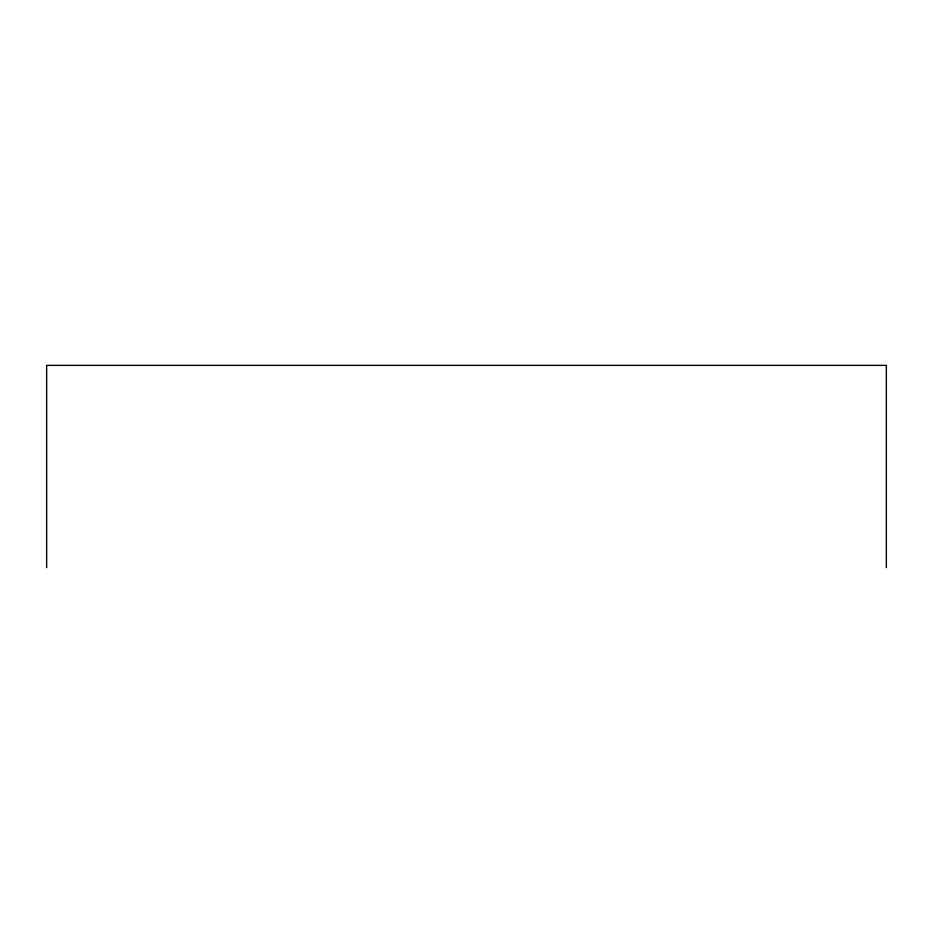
<?xml version="1.0" encoding="UTF-8"?>
<svg xmlns="http://www.w3.org/2000/svg" width="933" height="933" viewBox="0 0 933 933"><rect width="100%" height="100%" fill="white"/><g stroke="black" fill="none" stroke-linecap="round" stroke-linejoin="round"><path stroke-width="1.4" d="M886.35 567.637L886.35 365.363L46.65 365.363L46.65 567.637"/></g></svg>
